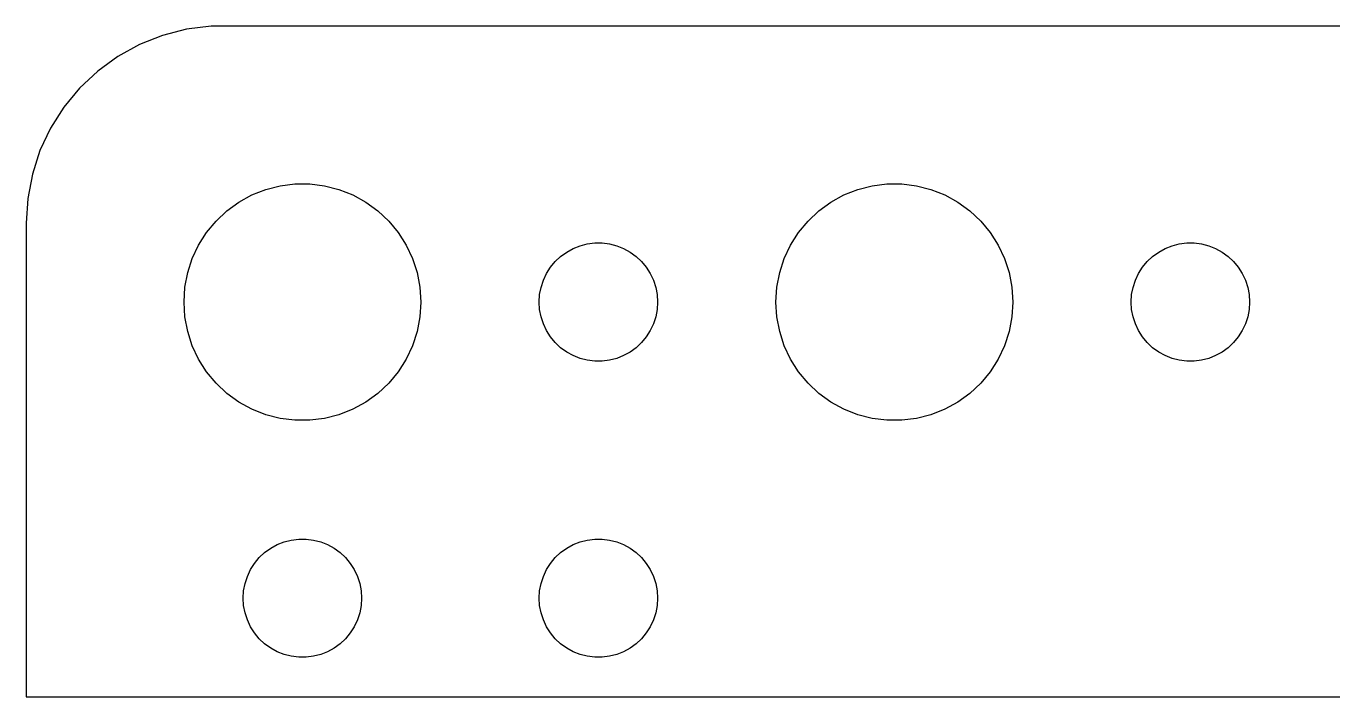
# Model space of a CAD drawing. Header units: metres. Extents: x -44 to 44, y 0 to 289.
# Drawn here: x -44.5 to -11.39, y 188 to 204.99 of the extents above; entities that cross this region are included whole.
import ezdxf

# ---------------------------------------------------------------- set-up
doc = ezdxf.new("R2010")
doc.units = ezdxf.units.M

msp = doc.modelspace()

# ---------------------------------------------------------------- linework, layer by layer
for p, q in [((-39.8139, 204.99), (-40.4369, 204.911)), ((39.8139, 204.99), (-39.8139, 204.99)), ((-41.0451, 204.755), (-41.6289, 204.524)), ((-40.4369, 204.911), (-41.0451, 204.755)), ((-41.6289, 204.524), (-42.1791, 204.222)), ((-42.1791, 204.222), (-42.6871, 203.853)), ((-42.6871, 203.853), (-43.1448, 203.423)), ((-43.1448, 203.423), (-43.5451, 202.939)), ((-43.5451, 202.939), (-43.8815, 202.409)), ((-43.8815, 202.409), (-44.1489, 201.841)), ((-44.1489, 201.841), (-44.3429, 201.243)), ((-44.3429, 201.243), (-44.4606, 200.627)), ((-38.0621, 200.947), (-37.6884, 200.994)), ((-37.6884, 200.994), (-37.3116, 200.994)), ((-37.3116, 200.994), (-36.9379, 200.947)), ((-23.0621, 200.947), (-22.6884, 200.994)), ((-22.6884, 200.994), (-22.3116, 200.994)), ((-22.3116, 200.994), (-21.9379, 200.947)), ((-39.1075, 200.533), (-38.7773, 200.714)), ((-38.7773, 200.714), (-38.427, 200.853)), ((-38.427, 200.853), (-38.0621, 200.947)), ((-36.9379, 200.947), (-36.5729, 200.853)), ((-36.5729, 200.853), (-36.2227, 200.714)), ((-36.2227, 200.714), (-35.8925, 200.533)), ((-24.1075, 200.533), (-23.7773, 200.714)), ((-23.7773, 200.714), (-23.427, 200.853)), ((-23.427, 200.853), (-23.0621, 200.947)), ((-21.9379, 200.947), (-21.5729, 200.853)), ((-21.5729, 200.853), (-21.2227, 200.714)), ((-21.2227, 200.714), (-20.8925, 200.533)), ((-44.4606, 200.627), (-44.5, 200)), ((-39.4123, 200.312), (-39.1075, 200.533)), ((-35.8925, 200.533), (-35.5877, 200.312)), ((-24.4123, 200.312), (-24.1075, 200.533)), ((-20.8925, 200.533), (-20.5877, 200.312)), ((-44.5, 200), (-44.5, 188)), ((-39.927, 199.763), (-39.6869, 200.054)), ((-39.6869, 200.054), (-39.4123, 200.312)), ((-35.5877, 200.312), (-35.3131, 200.054)), ((-35.3131, 200.054), (-35.0729, 199.763)), ((-24.927, 199.763), (-24.6869, 200.054)), ((-24.6869, 200.054), (-24.4123, 200.312)), ((-20.5877, 200.312), (-20.3131, 200.054)), ((-20.3131, 200.054), (-20.0729, 199.763)), ((-40.1289, 199.445), (-39.927, 199.763)), ((-35.0729, 199.763), (-34.8711, 199.445)), ((-25.1289, 199.445), (-24.927, 199.763)), ((-20.0729, 199.763), (-19.8711, 199.445)), ((-40.2893, 199.104), (-40.1289, 199.445)), ((-34.8711, 199.445), (-34.7107, 199.104)), ((-30.8037, 199.266), (-30.6387, 199.357)), ((-30.6387, 199.357), (-30.4635, 199.427)), ((-30.4635, 199.427), (-30.2811, 199.473)), ((-30.2811, 199.473), (-30.0942, 199.497)), ((-30.0942, 199.497), (-29.9058, 199.497)), ((-29.9058, 199.497), (-29.7189, 199.473)), ((-29.7189, 199.473), (-29.5365, 199.427)), ((-29.5365, 199.427), (-29.3613, 199.357)), ((-29.3613, 199.357), (-29.1963, 199.266)), ((-25.2893, 199.104), (-25.1289, 199.445)), ((-19.8711, 199.445), (-19.7107, 199.104)), ((-15.8037, 199.266), (-15.6387, 199.357)), ((-15.6387, 199.357), (-15.4635, 199.427)), ((-15.4635, 199.427), (-15.2811, 199.473)), ((-15.2811, 199.473), (-15.0942, 199.497)), ((-15.0942, 199.497), (-14.9058, 199.497)), ((-14.9058, 199.497), (-14.7189, 199.473)), ((-14.7189, 199.473), (-14.5365, 199.427)), ((-14.5365, 199.427), (-14.3613, 199.357)), ((-14.3613, 199.357), (-14.1963, 199.266)), ((-40.4057, 198.746), (-40.2893, 199.104)), ((-34.7107, 199.104), (-34.5942, 198.746)), ((-31.2135, 198.882), (-31.0934, 199.027)), ((-31.0934, 199.027), (-30.9561, 199.156)), ((-30.9561, 199.156), (-30.8037, 199.266)), ((-29.1963, 199.266), (-29.0439, 199.156)), ((-29.0439, 199.156), (-28.9065, 199.027)), ((-28.9065, 199.027), (-28.7865, 198.882)), ((-25.4057, 198.746), (-25.2893, 199.104)), ((-19.7107, 199.104), (-19.5942, 198.746)), ((-16.2135, 198.882), (-16.0934, 199.027)), ((-16.0934, 199.027), (-15.9561, 199.156)), ((-15.9561, 199.156), (-15.8037, 199.266)), ((-14.1963, 199.266), (-14.0439, 199.156)), ((-14.0439, 199.156), (-13.9065, 199.027)), ((-13.9065, 199.027), (-13.7865, 198.882)), ((-40.4763, 198.376), (-40.4057, 198.746)), ((-34.5942, 198.746), (-34.5237, 198.376)), ((-31.3947, 198.552), (-31.3145, 198.723)), ((-31.3145, 198.723), (-31.2135, 198.882)), ((-28.7865, 198.882), (-28.6855, 198.723)), ((-28.6855, 198.723), (-28.6053, 198.552)), ((-25.4763, 198.376), (-25.4057, 198.746)), ((-19.5942, 198.746), (-19.5237, 198.376)), ((-16.3947, 198.552), (-16.3145, 198.723)), ((-16.3145, 198.723), (-16.2135, 198.882)), ((-13.7865, 198.882), (-13.6855, 198.723)), ((-13.6855, 198.723), (-13.6053, 198.552)), ((-40.5, 198), (-40.4763, 198.376)), ((-34.5237, 198.376), (-34.5, 198)), ((-31.4882, 198.188), (-31.4529, 198.373)), ((-31.4529, 198.373), (-31.3947, 198.552)), ((-28.6053, 198.552), (-28.5471, 198.373)), ((-28.5471, 198.373), (-28.5118, 198.188)), ((-25.5, 198), (-25.4763, 198.376)), ((-19.5237, 198.376), (-19.5, 198)), ((-16.4882, 198.188), (-16.4529, 198.373)), ((-16.4529, 198.373), (-16.3947, 198.552)), ((-13.6053, 198.552), (-13.5471, 198.373)), ((-13.5471, 198.373), (-13.5118, 198.188)), ((-40.4763, 197.624), (-40.5, 198)), ((-34.5, 198), (-34.5237, 197.624)), ((-31.5, 198), (-31.4882, 198.188)), ((-31.4882, 197.812), (-31.5, 198)), ((-28.5118, 198.188), (-28.5, 198)), ((-28.5, 198), (-28.5118, 197.812)), ((-25.4763, 197.624), (-25.5, 198)), ((-19.5, 198), (-19.5237, 197.624)), ((-16.5, 198), (-16.4882, 198.188)), ((-16.4882, 197.812), (-16.5, 198)), ((-13.5118, 198.188), (-13.5, 198)), ((-13.5, 198), (-13.5118, 197.812)), ((-31.4529, 197.627), (-31.4882, 197.812)), ((-28.5118, 197.812), (-28.5471, 197.627)), ((-16.4529, 197.627), (-16.4882, 197.812)), ((-13.5118, 197.812), (-13.5471, 197.627)), ((-40.4057, 197.254), (-40.4763, 197.624)), ((-34.5237, 197.624), (-34.5942, 197.254)), ((-31.3947, 197.448), (-31.4529, 197.627)), ((-31.3145, 197.277), (-31.3947, 197.448)), ((-28.6053, 197.448), (-28.6855, 197.277)), ((-28.5471, 197.627), (-28.6053, 197.448)), ((-25.4057, 197.254), (-25.4763, 197.624)), ((-19.5237, 197.624), (-19.5942, 197.254)), ((-16.3947, 197.448), (-16.4529, 197.627)), ((-16.3145, 197.277), (-16.3947, 197.448)), ((-13.6053, 197.448), (-13.6855, 197.277)), ((-13.5471, 197.627), (-13.6053, 197.448)), ((-40.2893, 196.896), (-40.4057, 197.254)), ((-34.5942, 197.254), (-34.7107, 196.896)), ((-31.2135, 197.118), (-31.3145, 197.277)), ((-31.0934, 196.973), (-31.2135, 197.118)), ((-28.7865, 197.118), (-28.9065, 196.973)), ((-28.6855, 197.277), (-28.7865, 197.118)), ((-25.2893, 196.896), (-25.4057, 197.254)), ((-19.5942, 197.254), (-19.7107, 196.896)), ((-16.2135, 197.118), (-16.3145, 197.277)), ((-16.0934, 196.973), (-16.2135, 197.118)), ((-13.7865, 197.118), (-13.9065, 196.973)), ((-13.6855, 197.277), (-13.7865, 197.118)), ((-40.1289, 196.555), (-40.2893, 196.896)), ((-34.7107, 196.896), (-34.8711, 196.555)), ((-30.9561, 196.844), (-31.0934, 196.973)), ((-30.8037, 196.734), (-30.9561, 196.844)), ((-30.6387, 196.643), (-30.8037, 196.734)), ((-29.1963, 196.734), (-29.3613, 196.643)), ((-29.0439, 196.844), (-29.1963, 196.734)), ((-28.9065, 196.973), (-29.0439, 196.844)), ((-25.1289, 196.555), (-25.2893, 196.896)), ((-19.7107, 196.896), (-19.8711, 196.555)), ((-15.9561, 196.844), (-16.0934, 196.973)), ((-15.8037, 196.734), (-15.9561, 196.844)), ((-15.6387, 196.643), (-15.8037, 196.734)), ((-14.1963, 196.734), (-14.3613, 196.643)), ((-14.0439, 196.844), (-14.1963, 196.734)), ((-13.9065, 196.973), (-14.0439, 196.844)), ((-39.927, 196.237), (-40.1289, 196.555)), ((-34.8711, 196.555), (-35.0729, 196.237)), ((-30.4635, 196.573), (-30.6387, 196.643)), ((-30.2811, 196.527), (-30.4635, 196.573)), ((-30.0942, 196.503), (-30.2811, 196.527)), ((-29.9058, 196.503), (-30.0942, 196.503)), ((-29.7189, 196.527), (-29.9058, 196.503)), ((-29.5365, 196.573), (-29.7189, 196.527)), ((-29.3613, 196.643), (-29.5365, 196.573)), ((-24.927, 196.237), (-25.1289, 196.555)), ((-19.8711, 196.555), (-20.0729, 196.237)), ((-15.4635, 196.573), (-15.6387, 196.643)), ((-15.2811, 196.527), (-15.4635, 196.573)), ((-15.0942, 196.503), (-15.2811, 196.527)), ((-14.9058, 196.503), (-15.0942, 196.503)), ((-14.7189, 196.527), (-14.9058, 196.503)), ((-14.5365, 196.573), (-14.7189, 196.527)), ((-14.3613, 196.643), (-14.5365, 196.573)), ((-39.6869, 195.946), (-39.927, 196.237)), ((-35.0729, 196.237), (-35.3131, 195.946)), ((-24.6869, 195.946), (-24.927, 196.237)), ((-20.0729, 196.237), (-20.3131, 195.946)), ((-39.4123, 195.688), (-39.6869, 195.946)), ((-39.1075, 195.467), (-39.4123, 195.688)), ((-35.5877, 195.688), (-35.8925, 195.467)), ((-35.3131, 195.946), (-35.5877, 195.688)), ((-24.4123, 195.688), (-24.6869, 195.946)), ((-24.1075, 195.467), (-24.4123, 195.688)), ((-20.5877, 195.688), (-20.8925, 195.467)), ((-20.3131, 195.946), (-20.5877, 195.688)), ((-38.7773, 195.286), (-39.1075, 195.467)), ((-35.8925, 195.467), (-36.2227, 195.286)), ((-23.7773, 195.286), (-24.1075, 195.467)), ((-20.8925, 195.467), (-21.2227, 195.286)), ((-38.427, 195.147), (-38.7773, 195.286)), ((-38.0621, 195.053), (-38.427, 195.147)), ((-37.6884, 195.006), (-38.0621, 195.053)), ((-36.9379, 195.053), (-37.3116, 195.006)), ((-36.5729, 195.147), (-36.9379, 195.053)), ((-36.2227, 195.286), (-36.5729, 195.147)), ((-23.427, 195.147), (-23.7773, 195.286)), ((-23.0621, 195.053), (-23.427, 195.147)), ((-22.6884, 195.006), (-23.0621, 195.053)), ((-21.9379, 195.053), (-22.3116, 195.006)), ((-21.5729, 195.147), (-21.9379, 195.053)), ((-21.2227, 195.286), (-21.5729, 195.147)), ((-37.3116, 195.006), (-37.6884, 195.006)), ((-22.3116, 195.006), (-22.6884, 195.006)), ((-38.4561, 191.656), (-38.3037, 191.766)), ((-38.3037, 191.766), (-38.1387, 191.857)), ((-38.1387, 191.857), (-37.9635, 191.927)), ((-37.9635, 191.927), (-37.7811, 191.973)), ((-37.7811, 191.973), (-37.5942, 191.997)), ((-37.5942, 191.997), (-37.4058, 191.997)), ((-37.4058, 191.997), (-37.2189, 191.973)), ((-37.2189, 191.973), (-37.0365, 191.927)), ((-37.0365, 191.927), (-36.8613, 191.857)), ((-36.8613, 191.857), (-36.6963, 191.766)), ((-36.6963, 191.766), (-36.5439, 191.656)), ((-30.9561, 191.656), (-30.8037, 191.766)), ((-30.8037, 191.766), (-30.6387, 191.857)), ((-30.6387, 191.857), (-30.4635, 191.927)), ((-30.4635, 191.927), (-30.2811, 191.973)), ((-30.2811, 191.973), (-30.0942, 191.997)), ((-30.0942, 191.997), (-29.9058, 191.997)), ((-29.9058, 191.997), (-29.7189, 191.973)), ((-29.7189, 191.973), (-29.5365, 191.927)), ((-29.5365, 191.927), (-29.3613, 191.857)), ((-29.3613, 191.857), (-29.1963, 191.766)), ((-29.1963, 191.766), (-29.0439, 191.656)), ((-38.8145, 191.223), (-38.7135, 191.382)), ((-38.7135, 191.382), (-38.5934, 191.527)), ((-38.5934, 191.527), (-38.4561, 191.656)), ((-36.5439, 191.656), (-36.4065, 191.527)), ((-36.4065, 191.527), (-36.2865, 191.382)), ((-36.2865, 191.382), (-36.1855, 191.223)), ((-31.3145, 191.223), (-31.2135, 191.382)), ((-31.2135, 191.382), (-31.0934, 191.527)), ((-31.0934, 191.527), (-30.9561, 191.656)), ((-29.0439, 191.656), (-28.9065, 191.527)), ((-28.9065, 191.527), (-28.7865, 191.382)), ((-28.7865, 191.382), (-28.6855, 191.223)), ((-38.9529, 190.873), (-38.8947, 191.052)), ((-38.8947, 191.052), (-38.8145, 191.223)), ((-36.1855, 191.223), (-36.1053, 191.052)), ((-36.1053, 191.052), (-36.0471, 190.873)), ((-31.4529, 190.873), (-31.3947, 191.052)), ((-31.3947, 191.052), (-31.3145, 191.223)), ((-28.6855, 191.223), (-28.6053, 191.052)), ((-28.6053, 191.052), (-28.5471, 190.873)), ((-38.9882, 190.688), (-38.9529, 190.873)), ((-36.0471, 190.873), (-36.0118, 190.688)), ((-31.4882, 190.688), (-31.4529, 190.873)), ((-28.5471, 190.873), (-28.5118, 190.688)), ((-39, 190.5), (-38.9882, 190.688)), ((-38.9882, 190.312), (-39, 190.5)), ((-36.0118, 190.688), (-36, 190.5)), ((-36, 190.5), (-36.0118, 190.312)), ((-31.5, 190.5), (-31.4882, 190.688)), ((-31.4882, 190.312), (-31.5, 190.5)), ((-28.5118, 190.688), (-28.5, 190.5)), ((-28.5, 190.5), (-28.5118, 190.312)), ((-38.9529, 190.127), (-38.9882, 190.312)), ((-38.8947, 189.948), (-38.9529, 190.127)), ((-36.0471, 190.127), (-36.1053, 189.948)), ((-36.0118, 190.312), (-36.0471, 190.127)), ((-31.4529, 190.127), (-31.4882, 190.312)), ((-31.3947, 189.948), (-31.4529, 190.127)), ((-28.5471, 190.127), (-28.6053, 189.948)), ((-28.5118, 190.312), (-28.5471, 190.127)), ((-38.8145, 189.777), (-38.8947, 189.948)), ((-38.7135, 189.618), (-38.8145, 189.777)), ((-36.1855, 189.777), (-36.2865, 189.618)), ((-36.1053, 189.948), (-36.1855, 189.777)), ((-31.3145, 189.777), (-31.3947, 189.948)), ((-31.2135, 189.618), (-31.3145, 189.777)), ((-28.6855, 189.777), (-28.7865, 189.618)), ((-28.6053, 189.948), (-28.6855, 189.777)), ((-38.5934, 189.473), (-38.7135, 189.618)), ((-38.4561, 189.344), (-38.5934, 189.473)), ((-36.4065, 189.473), (-36.5439, 189.344)), ((-36.2865, 189.618), (-36.4065, 189.473)), ((-31.0934, 189.473), (-31.2135, 189.618)), ((-30.9561, 189.344), (-31.0934, 189.473)), ((-28.9065, 189.473), (-29.0439, 189.344)), ((-28.7865, 189.618), (-28.9065, 189.473)), ((-38.3037, 189.234), (-38.4561, 189.344)), ((-38.1387, 189.143), (-38.3037, 189.234)), ((-37.9635, 189.073), (-38.1387, 189.143)), ((-37.7811, 189.027), (-37.9635, 189.073)), ((-37.0365, 189.073), (-37.2189, 189.027)), ((-36.8613, 189.143), (-37.0365, 189.073)), ((-36.6963, 189.234), (-36.8613, 189.143)), ((-36.5439, 189.344), (-36.6963, 189.234)), ((-30.8037, 189.234), (-30.9561, 189.344)), ((-30.6387, 189.143), (-30.8037, 189.234)), ((-30.4635, 189.073), (-30.6387, 189.143)), ((-30.2811, 189.027), (-30.4635, 189.073)), ((-29.5365, 189.073), (-29.7189, 189.027)), ((-29.3613, 189.143), (-29.5365, 189.073)), ((-29.1963, 189.234), (-29.3613, 189.143)), ((-29.0439, 189.344), (-29.1963, 189.234)), ((-37.5942, 189.003), (-37.7811, 189.027)), ((-37.4058, 189.003), (-37.5942, 189.003)), ((-37.2189, 189.027), (-37.4058, 189.003)), ((-30.0942, 189.003), (-30.2811, 189.027)), ((-29.9058, 189.003), (-30.0942, 189.003)), ((-29.7189, 189.027), (-29.9058, 189.003)), ((-44.5, 188), (-8.5, 188))]:
    msp.add_line(p, q)

doc.saveas('drawing.dxf')
